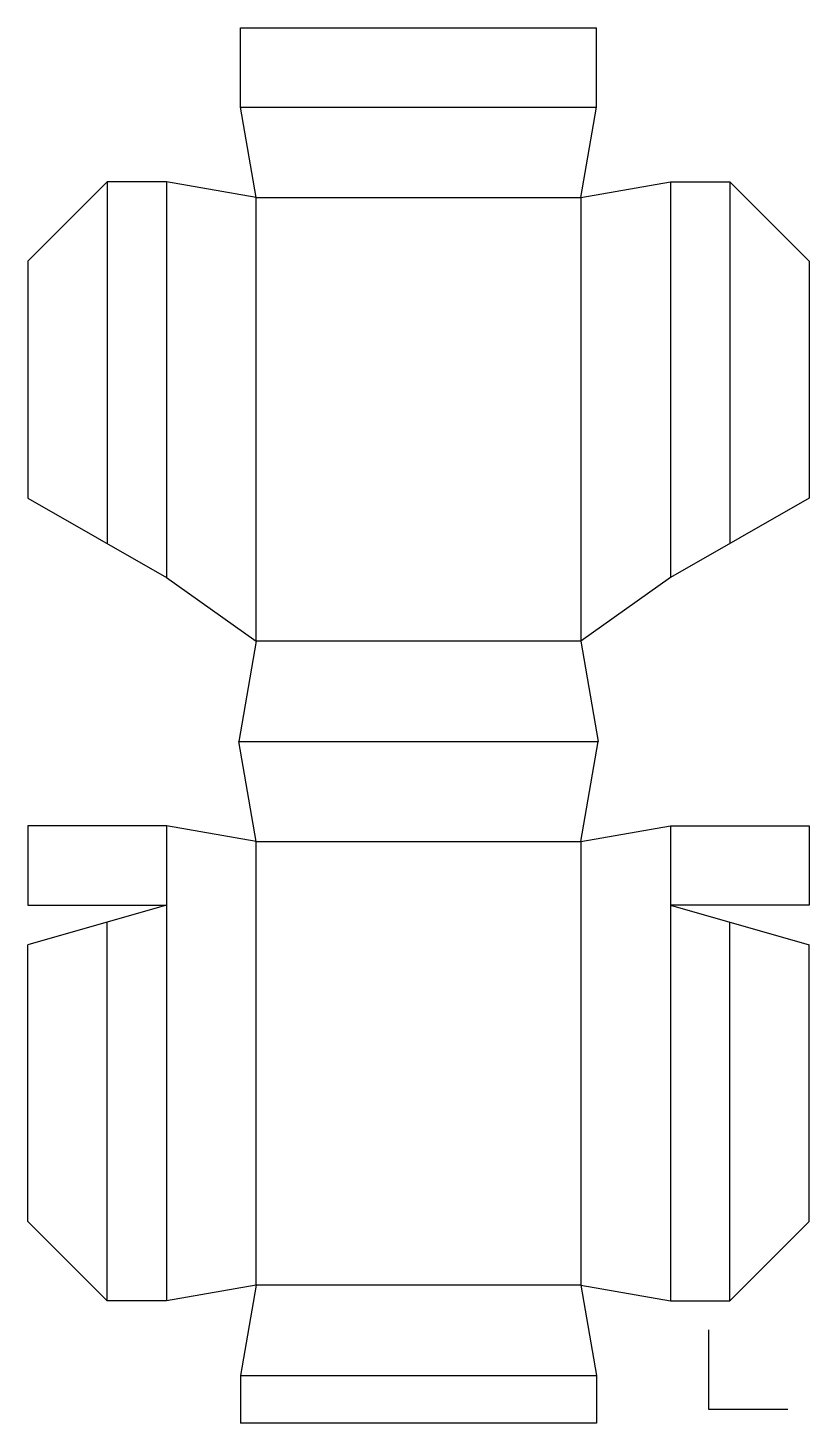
# Model space of a CAD drawing. Header units: millimetres. Extents: x -72 to 126, y -484 to -132.
import ezdxf

# ---------------------------------------------------------------- set-up
doc = ezdxf.new("R2010")
doc.units = ezdxf.units.MM
doc.header["$MEASUREMENT"] = 0

msp = doc.modelspace()

# ---------------------------------------------------------------- linework, layer by layer
for p, q in [((-18.13, -152.01), (-18.13, -132.01)), ((-18.13, -132.01), (71.8, -132.01)), ((71.8, -152.01), (71.8, -132.01)), ((-14.17, -174.86), (-18.13, -152.01)), ((-18.13, -152.01), (71.8, -152.01)), ((67.83, -174.86), (71.8, -152.01)), ((-71.86, -190.92), (-51.86, -170.92)), ((-36.86, -170.92), (-51.86, -170.92)), ((-51.86, -170.92), (-51.86, -262.23)), ((-14.17, -174.86), (-36.86, -170.92)), ((-36.86, -170.92), (-36.86, -270.8)), ((67.83, -174.86), (90.53, -170.92)), ((90.53, -170.92), (105.53, -170.92)), ((90.53, -170.92), (90.53, -270.8)), ((125.53, -190.92), (105.53, -170.92)), ((105.53, -170.92), (105.53, -262.23)), ((-14.17, -174.86), (67.83, -174.86)), ((-14.17, -286.86), (-14.17, -174.86)), ((67.83, -174.86), (67.83, -286.86)), ((-71.86, -190.92), (-71.86, -250.8)), ((125.53, -190.92), (125.53, -250.8)), ((-71.86, -250.8), (-36.86, -270.8)), ((125.53, -250.8), (90.53, -270.8)), ((-36.86, -270.8), (-14.17, -286.86)), ((90.53, -270.8), (67.83, -286.86)), ((-14.17, -286.86), (-18.56, -312.17)), ((67.83, -286.86), (-14.17, -286.86)), ((67.83, -286.86), (72.23, -312.17)), ((-18.56, -312.17), (72.23, -312.17)), ((-14.17, -337.48), (-18.56, -312.17)), ((67.83, -337.48), (72.23, -312.17)), ((-51.86, -333.54), (-71.86, -333.54)), ((-71.86, -333.54), (-71.86, -353.54)), ((-36.86, -333.54), (-51.86, -333.54)), ((-14.17, -337.48), (-36.86, -333.54)), ((-36.86, -333.54), (-36.86, -453.42)), ((67.83, -337.48), (90.53, -333.54)), ((90.53, -333.54), (90.53, -453.42)), ((90.53, -333.54), (105.53, -333.54)), ((105.53, -333.54), (125.53, -333.54)), ((125.53, -333.54), (125.53, -353.54)), ((-14.17, -337.48), (67.83, -337.48)), ((-14.17, -449.48), (-14.17, -337.48)), ((67.83, -337.48), (67.83, -449.48)), ((-71.86, -353.54), (-36.86, -353.54)), ((-36.86, -353.54), (-71.86, -363.54)), ((125.53, -353.54), (90.53, -353.54)), ((90.53, -353.54), (125.53, -363.54)), ((-51.86, -453.42), (-51.86, -357.82)), ((105.53, -453.42), (105.53, -357.82)), ((-71.86, -433.42), (-71.86, -363.54)), ((125.53, -433.42), (125.53, -363.54)), ((-71.86, -433.42), (-51.86, -453.42)), ((125.53, -433.42), (105.53, -453.42)), ((-14.17, -449.48), (-36.86, -453.42)), ((-14.17, -449.48), (-18.13, -472.32)), ((67.83, -449.48), (-14.17, -449.48)), ((67.83, -449.48), (90.53, -453.42)), ((67.83, -449.48), (71.8, -472.32)), ((-36.86, -453.42), (-51.86, -453.42)), ((90.53, -453.42), (105.53, -453.42)), ((100.13, -460.8), (100.13, -480.8)), ((-18.13, -472.32), (71.8, -472.32)), ((-18.13, -472.32), (-18.13, -484.32)), ((71.8, -472.32), (71.8, -484.32)), ((100.13, -480.8), (120.13, -480.8)), ((71.8, -484.32), (-18.13, -484.32))]:
    msp.add_line(p, q)

doc.saveas('drawing.dxf')
